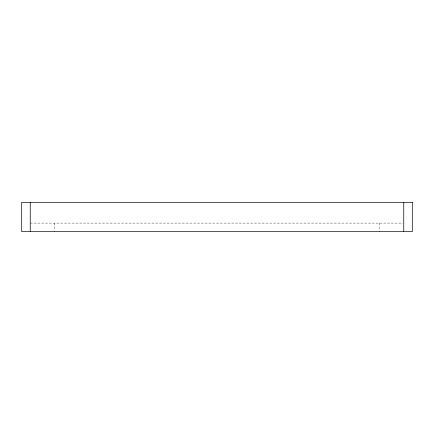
<?xml version="1.0" encoding="UTF-8"?>
<svg xmlns="http://www.w3.org/2000/svg" width="434" height="434" viewBox="0 0 434 434"><rect width="100%" height="100%" fill="white"/><g stroke="black" fill="none" stroke-linecap="round" stroke-linejoin="round"><path stroke-width="0.33" stroke-dasharray="2.17 1.63" d="M30.244 223.103L403.077 223.103M379.343 223.103L379.343 231.647M54.657 223.103L54.657 231.647"/><path stroke-width="0.65" d="M403.756 202.352L403.756 231.647M30.244 202.352L30.244 231.647M412.3 202.352L21.7 202.352L21.7 231.647L412.3 231.647L412.3 202.352"/></g></svg>
